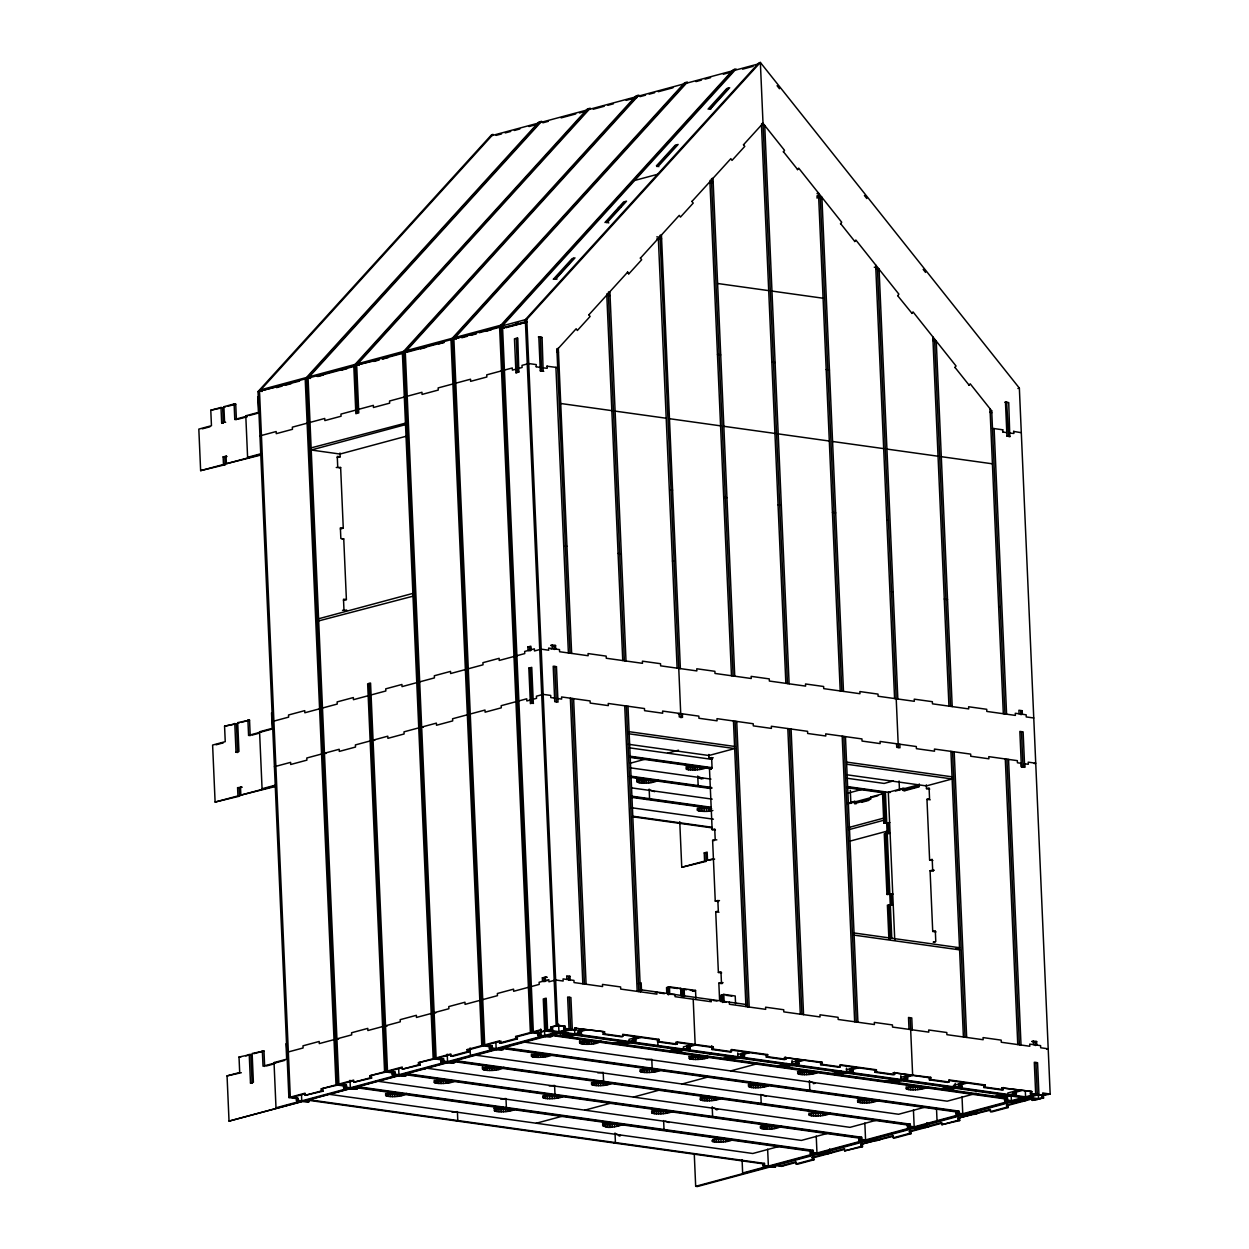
<?xml version="1.0" encoding="UTF-8"?>
<svg xmlns="http://www.w3.org/2000/svg" width="1249" height="1249" viewBox="0 0 1249 1249"><rect width="100%" height="100%" fill="white"/><g stroke="black" fill="none" stroke-linecap="round" stroke-linejoin="round"><path stroke-width="1.5" d="M406.69 1093.375C401.944 1098.933 370.844 1096.638 394.746 1092.219M503.878 1067.224C499.132 1072.782 468.032 1070.471 491.934 1066.068M658.317 779.86C653.57 785.418 622.455 783.107 646.357 778.705M601.081 1041.057C596.335 1046.615 565.219 1044.305 589.122 1039.902M623.189 1124.756C617.849 1125.817 603.392 1131.048 602.799 1122.976M769.946 1084.538C766.917 1089.456 735.567 1088.41 755.848 1083.679M781.484 1125.88C776.737 1131.438 745.637 1129.127 769.54 1124.725M878.687 1099.729C873.941 1105.271 842.825 1102.976 866.728 1098.574M783.264 151.847L784.528 150.348L763.014 123.308L760.36 62.45L758.908 62.84L525.329 319.666L556.164 1025.601L565.141 1026.272L565.235 1028.411L563.767 1028.801L563.674 1026.662M797.424 169.661L798.689 168.147L841.701 222.228L840.436 223.743M854.597 241.541L855.862 240.042L898.874 294.139L897.859 295.576M911.77 313.437L913.035 311.922L956.047 366.004L954.782 367.518M968.943 385.317L970.208 383.818L991.706 410.859L1004.945 713.96M296.403 1098.589L288.878 1097.543L258.028 391.608L491.591 134.783L493.058 134.392L259.495 391.218L290.314 1097.153L297.855 1098.199L297.949 1100.338L296.497 1100.744L296.403 1098.589L297.855 1098.199M343.537 1085.912L335.997 1084.866L305.193 378.915L538.756 122.09L541.644 121.309L308.081 378.135L338.901 1084.085L346.457 1085.116L346.551 1087.27L343.631 1088.051L343.537 1085.912L346.457 1085.116M540.208 121.699L306.63 378.525L337.48 1084.46L344.989 1085.522L345.083 1087.66L348.893 1088.191M353.795 365.832L587.358 109.006L590.246 108.226L356.683 365.051L358.775 412.904L355.856 413.684L353.795 365.832L355.419 366.066L317.027 376.402M357.308 413.294L355.231 365.457L588.81 108.616M637.412 95.549L403.817 352.374L434.668 1058.309L442.193 1059.355L442.287 1061.494L446.08 1062.025M443.645 1058.965L440.725 1059.745L440.819 1061.884L443.738 1061.104L443.645 1058.965L436.104 1057.919L405.285 351.984L638.848 95.158L635.944 95.939L402.381 352.764L433.184 1058.699L434.824 1058.933L418.446 1062.665L418.54 1064.819L402.334 1069.175L402.24 1067.036L369.845 1075.748L369.938 1077.887L353.748 1082.259L353.654 1080.104L321.258 1088.831L321.352 1090.97L305.146 1095.326L305.053 1093.187L288.878 1097.543M489.327 1046.662L481.786 1045.632L450.983 339.681L684.546 82.856L687.45 82.075L453.871 338.901L484.706 1044.835L492.247 1045.881L492.34 1048.02L489.421 1048.817L489.327 1046.662L492.247 1045.881M686.013 82.465L452.419 339.291L483.269 1045.226L490.779 1046.272L490.873 1048.411L494.682 1048.957M734.599 69.382L501.036 326.208L531.855 1032.142L539.381 1033.204L539.474 1035.343L543.284 1035.874M502.488 325.817L736.067 68.992L733.147 69.772L499.584 326.598L530.388 1032.548L537.929 1033.594L540.848 1032.798L533.323 1031.752L502.488 325.817L503.659 327.566L526.5 321.415L525.329 319.666M553.416 279.183L572.058 258.668L574.977 257.887L556.32 278.402L553.401 279.167M656.521 165.774L675.209 145.243L678.129 144.462L659.441 164.993L656.521 165.774L657.115 166.663M573.51 258.262L555.165 279.214M625.062 201.573L606.421 222.072L607.014 222.962M676.63 144.884L657.973 165.383L658.847 166.695M728.183 88.179L709.838 109.131M607.888 221.697L626.53 201.183L623.61 201.963L604.969 222.494L607.888 221.697L608.747 222.993M710.993 108.304L729.681 87.773L726.731 88.585L708.089 109.085L711.29 108.741M258.028 391.608L526.797 319.276L760.36 62.45L1019.356 388.111L1050.175 1094.046L1041.822 1095.623L1041.916 1097.762L1037.06 1099.073M556.773 350.079L576.179 328.752L577.335 330.501L590.106 316.45L588.701 314.779M588.95 314.717L627.732 272.063L628.887 273.812L641.658 259.761L640.253 258.075M640.503 258.043L679.284 215.359L680.455 217.107L693.226 203.072L691.821 201.386M692.055 201.323L730.852 158.67L732.008 160.418L744.779 146.367L743.374 144.697M743.623 144.619L763.014 123.308L761.562 123.698M706.731 767.261C702.937 771.32 672.789 770.774 692.82 765.918M455.104 1080.791C451.326 1084.835 421.163 1084.304 441.194 1079.448M552.308 1054.64C548.514 1058.684 518.366 1058.137 538.381 1053.282M515.244 1109.065C509.654 1113.718 479.928 1111.938 503.472 1107.426M563.845 1095.982C560.052 1100.041 529.904 1099.495 549.935 1094.639M661.033 1069.831C657.255 1073.875 627.092 1073.328 647.123 1068.488M602.892 1125.115L612.213 1122.617M672.571 1111.173C668.793 1115.232 638.645 1114.686 658.66 1109.83M829.914 1113.296C826.12 1117.34 795.972 1116.809 815.987 1111.953M927.101 1087.13C923.308 1091.189 893.16 1090.642 913.191 1085.787M611.651 1083.398C602.955 1088.082 577.288 1084.694 603.002 1081.072M697.863 1055.108C674.788 1059.527 702.828 1061.197 708.854 1057.232M720.392 1098.589C714.366 1102.539 686.326 1100.884 709.401 1096.45M817.58 1072.438C811.569 1076.388 783.513 1074.733 806.589 1070.299M731.93 1139.947C727.839 1143.319 699.05 1142.897 718.799 1138.104M491.981 135.563L537.679 123.276M540.583 122.496L586.281 110.193M589.185 109.412L634.882 97.11M637.771 96.329L683.484 84.026M686.372 83.246L732.07 70.959M734.912 70.256L757.737 64.105M496.072 135.392L501.552 133.924M505.205 132.94L510.7 131.457M514.354 130.474L519.834 128.99M528.983 126.539L534.463 125.056M542.847 122.808L548.327 121.325M561.113 117.89L575.742 113.956M579.395 112.972L584.891 111.489M593.259 109.241L604.235 106.274M607.888 105.291L613.368 103.823M626.171 100.373L637.131 97.422M640.034 96.641L645.514 95.174M649.168 94.19L654.663 92.707M658.317 91.723L672.946 87.789M695.943 81.607L701.423 80.123M705.076 79.14L710.572 77.657M723.358 74.222L730.681 72.255M742.593 69.179L753.131 66.338M634.679 180.449L657.52 174.314M618.427 207.677L621.331 206.881M709.807 183.025L713.179 182.135L709.916 181.698L731.477 675.756M817.018 193.423L818.485 193.033L840.218 690.947M656.896 238.809L661.611 238.824M816.846 196.749L820.359 195.812L817.096 195.359M816.908 198.029L820.281 197.092L841.842 691.165M820.452 197.732L821.904 197.342L843.481 691.4M627.482 272.126L628.653 273.874M306.473 377.51L260.76 389.813L261.931 391.562M355.059 364.427L309.362 376.73L310.533 378.478M403.661 351.359L357.963 363.662L359.119 365.395M452.263 338.276L406.565 350.579L407.72 352.312M500.865 325.193L455.151 337.495L456.322 339.244M299.51 381.117L259.495 391.218M378.416 359.868L356.683 365.051M382.085 358.885L402.194 353.483M408.735 351.718L443.473 342.367M475.619 333.717L453.871 338.901M479.273 332.734L499.381 327.316M276.56 387.627L282.04 386.144M285.693 385.16L291.173 383.693M317.839 376.511L323.319 375.028M341.602 370.11L347.081 368.642M373.748 361.461L379.228 359.993M382.881 359.009L388.377 357.526M420.523 348.877L426.003 347.394M438.789 343.959L444.285 342.476M461.802 337.761L467.282 336.293M470.935 335.31L476.431 333.826M485.564 331.375L491.044 329.892M515.431 323.944L518.351 323.163M505.97 327.706L527.062 322.039L502.582 327.956L504.221 328.19M226.959 456.509L224.773 457.103L225.101 464.722L200.636 470.639L198.825 429.11L211.456 425.706L210.784 410.234L220.979 407.486L222.619 407.72L223.29 423.177L221.666 422.958L220.979 407.486M221.666 422.958L224.57 422.178L223.899 406.706L234.109 403.958L235.733 404.176L236.404 419.648L234.781 419.43L234.109 403.958M222.619 407.72L210.784 410.234M228.083 406.237L235.733 404.176M517.367 338.026L514.463 338.838L515.946 372.764L518.85 371.983L517.789 338.104M249.222 457.556L247.599 457.321L245.788 415.792L258.418 412.389L257.747 396.917L259.37 397.151M538.335 337.011L542.082 337.386L543.159 371.25M234.781 419.43L247.411 416.026L245.788 415.792M249.3 415.511L258.684 412.997M202.322 428.829L209.926 426.783M237.997 419.227L247.38 416.698M541.598 337.464L540.458 337.152L541.566 371.172M259.964 435.885L276.17 431.529L276.263 433.668L292.453 429.313L292.36 427.158L324.756 418.446L324.849 420.585L341.055 416.229L340.961 414.09L373.357 405.363L373.451 407.502L389.657 403.146L389.563 401.007L421.959 392.28L422.053 394.434L438.243 390.063L438.149 387.924L470.545 379.212L470.639 381.351L486.845 376.995L486.751 374.841L512.293 367.971L512.371 370.11L515.79 369.204M877.625 269.643L879.077 269.253L897.844 699.003M518.694 368.408L522.098 367.503L522.004 365.364L528.733 363.553L536.243 364.599L536.102 366.8M515.946 372.748L518.85 371.968M539.662 367.409L536.336 366.738M546.875 366.191L557.538 367.581M542.925 367.862L547.218 368.268L547.124 366.113M200.636 470.639L223.477 464.487L223.134 456.869L226.459 456.15M247.599 457.321L261.65 453.543M226.053 456.088L226.381 463.707L261.525 454.246M262.274 454.714L226.381 463.707M311.126 447.876L407.033 422.74M405.503 424.644L311.22 450.015L340.04 454.043L406.596 436.135M897.609 295.623L912.02 313.39M337.246 457.571L340.165 456.791L339.993 452.997M336.262 467.485L340.634 467.501L343.272 528.186L340.368 528.967M339.166 467.891L340.634 467.501M934.798 341.508L936.25 341.118L952.206 706.591M342.288 539.287L343.74 538.897L346.395 599.582L343.475 600.379M1017.904 388.501L1019.356 388.111M1004.977 402.209L1008.739 402.584L1009.801 436.447M990.254 411.249L991.706 410.859M1002.65 429.875L1002.744 432.013M342.507 610.293L346.863 610.308L345.411 610.699M1006.304 432.607L1002.994 431.951M1013.532 431.389L1020.558 432.576M318.589 618.77L412.873 593.4M1009.567 433.075L1013.86 433.465L1013.766 431.327M318.682 620.909L414.59 595.773M1008.208 436.385L1010.222 436.51L1006.959 436.057L1005.461 402.084M215.109 802.061L237.95 795.91L237.591 787.697L242.134 787.151L239.215 787.932L239.574 796.144L215.109 802.061L212.611 745.06L225.242 741.656L224.57 726.184L236.404 723.671L237.669 752.476L236.03 752.241L234.781 723.436M236.03 752.241L238.949 751.461L237.7 722.656L249.535 720.142L250.206 735.614L248.582 735.38L247.895 719.908M236.404 723.671L224.57 726.184M241.026 722.422L249.535 720.142M527.905 646.951L529.545 647.185L529.701 650.76L528.062 650.526L527.905 646.951L530.825 646.17L530.981 649.745M555.54 645.483L550.825 645.421L555.54 645.483L555.696 649.058L554.244 649.449L554.088 645.874M272.438 721.5L288.628 717.129L288.535 714.99L304.74 710.634L304.834 712.773L337.23 704.061L337.136 701.907L353.342 697.551L353.436 699.69L385.832 690.978L385.738 688.839L401.928 684.468L402.022 686.622L434.418 677.895L434.324 675.756L450.53 671.4L450.624 673.539L483.02 664.811L482.926 662.673L499.132 658.317L499.225 660.456L524.752 653.586L524.658 651.447L534.385 648.824L534.478 650.963L541.207 649.152L548.717 650.214L548.623 648.075L559.505 649.589L559.599 651.728L588.138 655.725L588.045 653.57L606.171 656.115L606.265 658.254L642.501 663.313L642.408 661.174L660.534 663.703L660.627 665.842L696.864 670.916L696.77 668.777L714.896 671.306L714.99 673.445L751.242 678.504L751.149 676.365L769.259 678.894L769.353 681.048L805.605 686.107L805.511 683.968L823.637 686.497L823.731 688.636L859.968 693.71L859.874 691.556L878 694.101L878.094 696.239L914.33 701.298L914.237 699.159L932.363 701.688L932.457 703.827L968.709 708.901L968.615 706.762L986.726 709.291L986.819 711.43L1015.375 715.412L1015.281 713.273L1026.147 714.787L1026.241 716.942L1033.766 717.988M319.572 708.808L321.024 708.417M368.174 695.724L369.626 695.334L369.111 683.437M550.981 648.996L552.433 648.606L552.277 645.03M263.695 788.978L262.071 788.759L259.573 731.758L272.22 728.354L271.533 712.882L273.172 713.117M248.582 735.38L272.048 729.073M216.046 744.81L223.274 742.858M252.017 735.13L259.23 733.179M528.842 668.137L531.746 667.356L533.307 702.812L530.388 703.609L528.842 668.137L530.294 667.747L531.84 703.218L533.479 703.437M274.405 766.714L290.611 762.358L290.705 764.497L306.895 760.141L306.801 758.002L339.197 749.275L339.291 751.414L355.497 747.058L355.403 744.919L387.799 736.192L387.893 738.346L404.098 733.975L404.005 731.836L436.401 723.124L436.494 725.263L452.684 720.907L452.591 718.753L485.002 710.041L485.096 712.18L501.286 707.824L501.192 705.685L526.735 698.8L526.828 700.954L530.232 700.033M533.151 699.253L536.539 698.332L536.446 696.193L543.174 694.382L550.7 695.428L550.793 697.567L554.587 698.113M262.071 788.759L276.123 784.965M240.495 786.917L240.854 795.129L275.998 785.668M275.373 786.511L240.854 795.129M679.269 713.991L680.721 713.601L659.987 235.374L661.439 234.984L680.377 668.605M629.949 763.295L646.389 758.877M667.575 753.163L678.535 750.212M708.854 754.458L709.026 758.252L713.241 757.784M715.412 830.101L712.149 829.648L709.494 768.962L712.086 768.26L711.618 757.55M646.654 799.454L649.574 798.673L649.152 789.087M695.256 786.386L698.175 785.59L697.754 776.004M1022.182 710.697L1020.73 711.087L1020.886 714.662L1022.338 714.256L1022.182 710.697L1018.919 710.244L1019.075 713.803M712.149 829.648L714.74 828.961L715.209 839.671L712.617 840.358L715.255 901.06L718.518 901.513M848.336 793.068L862.95 789.134M893.269 780.968L884.136 783.435L845.807 778.08M847.087 803.388L854.457 801.405L856.08 801.639L856.174 803.778L854.55 803.544L854.457 801.405M854.55 803.544L870.74 799.188L870.647 797.049L883.543 793.568M903.043 788.322L903.136 790.461L904.776 790.695L904.682 788.556L903.043 788.322L888.304 792.288L894.752 939.951M848.196 803.747L877.813 795.785M895.424 791.039L919.17 784.653M903.136 790.461L919.342 786.105L919.248 783.966M861.576 802.326L868.773 800.39M904.776 790.695L919.17 786.823M926.321 784.84L926.493 788.634L929.084 787.932L929.553 798.642L926.961 799.344L929.615 860.046L932.878 860.499M1034.281 763.607L1035.733 763.217L1028.224 762.155L1028.317 764.294L1024.508 763.764L1024.664 767.339L1021.401 766.886L1019.855 731.414L1023.118 731.883L1024.664 767.339M679.753 821.67L681.751 867.274L704.592 861.123L704.233 852.911L707.153 852.13L707.512 860.342L714.615 859.093M707.512 860.342L712.992 858.859M704.233 852.911L705.857 853.145L706.216 861.357L681.751 867.274M848.477 827.587L883.605 818.142M848.571 829.742L883.699 820.281M883.808 823.013L889.631 822.638L883.808 823.013L882.497 792.678L885.4 791.882L886.728 822.232M849.663 841.217L886.634 831.272M888.898 939.279L887.399 905.135L893.222 904.76L891.755 905.15L891.286 894.44L888.398 894.034L885.744 833.333L890.1 833.348L887.196 832.942L884.276 833.723L886.931 894.425L892.754 894.05L886.931 894.425M715.255 901.06L719.486 900.591M721.641 972.909L718.378 972.456L715.724 911.77L718.316 911.067L717.847 900.357M929.615 860.046L932.207 859.343L932.675 870.053L930.083 870.756L932.722 931.442L935.985 931.895M285.99 1043.711L286.661 1059.183L274.031 1062.587L275.998 1107.801L569.044 1028.942L567.639 997.045L570.902 997.498L572.307 1029.395L229.035 1121.118L227.053 1075.889L239.699 1072.485L239.012 1057.029L250.862 1054.499L252.111 1083.305L250.487 1083.07L249.222 1054.281M264.647 1066.443L263.976 1050.971L252.142 1053.485L253.391 1082.29L250.487 1083.07M245.756 1055.873L250.862 1054.499M253.766 1053.719L263.976 1050.971M542.363 977.795L546.906 977.233L542.363 977.795L542.519 981.355L544.142 981.589L543.986 978.014M286.88 1052.329L303.085 1047.973L302.992 1045.819L319.182 1041.463L319.276 1043.602L351.672 1034.89L351.578 1032.751L367.784 1028.38L367.877 1030.534L400.273 1021.807L400.18 1019.668L416.37 1015.312L416.463 1017.451L448.875 1008.724L448.781 1006.585L464.971 1002.229L465.065 1004.368L497.461 995.656L497.367 993.501L513.573 989.146L513.667 991.284L539.209 984.415L539.115 982.276L548.826 979.653L548.92 981.808L555.649 979.997L563.158 981.043L563.065 978.904L573.947 980.418L574.04 982.557L602.58 986.554L602.486 984.415L620.612 986.944L620.706 989.083L656.943 994.142L656.849 992.003L655.397 992.393M570.137 979.887L569.981 976.312L568.529 976.718L568.685 980.278M284.678 1060.385L263.024 1066.209L262.337 1050.737M241.322 1072.719L227.053 1075.889M266.459 1065.959L273.672 1064.007M638.255 983.619L641.174 982.838L641.502 990.566M718.378 972.456L720.97 971.753L721.438 982.463L718.846 983.166L719.596 1000.23M681.189 996.062L680.861 988.381L669.433 986.788L666.529 987.569L666.779 993.377M679.394 988.771L680.861 988.381M695.865 998.17L695.537 990.426L684.124 988.833L681.205 989.614L681.454 995.375M418.446 1062.665L450.842 1053.953L450.936 1056.092L452.575 1056.326L468.765 1051.955L468.672 1049.816L483.41 1045.85M450.936 1056.092L467.142 1051.736L467.048 1049.597L499.444 1040.87L499.538 1043.009L501.161 1043.243L517.367 1038.887L517.273 1036.732L532.012 1032.767M499.538 1043.009L515.728 1038.653L515.634 1036.514L541.176 1029.644L541.27 1031.783L547.765 1030.706M541.27 1031.783L550.996 1029.16L550.903 1027.021L557.616 1025.21L565.141 1026.272M291.938 1097.387L304.834 1093.921M321.258 1088.831L337.62 1085.084M340.54 1084.304L353.436 1080.838M369.845 1075.748L386.222 1072.017M389.142 1071.22L402.037 1067.754M437.728 1058.153L450.639 1054.671M486.329 1045.07L501.068 1041.104M534.947 1031.986L541.239 1030.284M550.903 1027.021L557.788 1025.835M720.47 983.4L723.062 982.698L721.438 982.463M692.617 991.222L695.537 990.426M322.882 1089.05L322.976 1091.204L305.146 1095.326M371.484 1075.982L371.577 1078.121L353.748 1082.259M420.07 1062.899L420.164 1065.038L402.334 1069.175M549.217 1030.316L552.62 1029.395L552.526 1027.256M392.139 1072.829L395.043 1072.048L395.137 1074.187L392.233 1074.967L392.139 1072.829L384.583 1071.783L367.659 683.827L370.563 683.047L387.502 1071.002L395.043 1072.048M537.929 1033.594L538.022 1035.733L544.736 1035.483L544.58 1031.721M932.722 931.442L935.314 930.739L935.782 941.449L933.19 942.152L934.83 942.386M229.035 1121.118L570.668 1029.16L569.279 997.28M604.547 1031.768L574.556 1028.177L604.547 1031.768L604.641 1033.922L603.189 1034.313L603.095 1032.158M764.482 1163.412L763.014 1163.803L763.108 1165.957L764.575 1165.551L764.482 1163.412L308.722 1099.713L308.815 1101.868L303.554 1101.727M813.083 1150.329L810.164 1151.125L810.258 1153.264L813.177 1152.484L813.083 1150.329L357.323 1086.646L357.417 1088.785L350.704 1089.034M861.669 1137.261L858.766 1138.042L858.859 1140.181L861.763 1139.4L861.669 1137.261L405.925 1073.562L406.019 1075.701L399.29 1075.951M910.271 1124.178L907.352 1124.959L907.445 1127.098L910.365 1126.317L910.271 1124.178L454.527 1060.479L454.62 1062.618L447.891 1062.883M958.873 1111.095L955.953 1111.875L956.047 1114.03L958.967 1113.234L958.873 1111.095L503.113 1047.396L503.206 1049.55L496.493 1049.8M1007.49 1098.012L1004.555 1098.808L1004.649 1100.947L1007.584 1100.15L1007.49 1098.012L551.715 1034.328L551.808 1036.467L545.079 1036.717M576.008 1027.786L576.101 1029.925L570.84 1029.785M560.333 1031.799L560.504 1035.546L568.357 1033.438L568.451 1035.577L578.178 1032.97L578.084 1030.815L583.345 1029.41M562.128 1035.78L568.42 1034.094M584.969 1029.629L579.708 1031.05L579.801 1033.188L576.398 1034.11M563.767 1036.014L568.482 1034.734M578.084 1030.815L581.347 1031.284L586.608 1029.863M570.09 1035.811L573.494 1034.89M735.552 1003.665L735.224 995.984L723.811 994.376L720.892 995.172L721.141 1000.964M581.347 1031.284L581.441 1033.423L571.714 1036.03L568.451 1035.577M709.76 999.996L711.227 999.606L711.321 1001.745L675.069 996.686L674.975 994.532L668.074 994.173M658.926 1039.371L657.458 1039.761L657.552 1041.9L659.019 1041.51L658.926 1039.371L622.673 1034.313L622.767 1036.451L621.315 1036.842L603.189 1034.313M955.813 948.709L959.497 947.71L854.019 932.972M614.867 1043.149L624.359 1041.26L616.506 1043.383M637.708 1036.998L629.043 1039.34L629.137 1041.479M639.347 1037.232L634.07 1038.653L634.164 1040.792L630.776 1041.697M618.13 1043.602L624.422 1041.916M622.72 1041.042L622.814 1043.18L632.54 1040.558L632.447 1038.419L635.71 1038.871L640.971 1037.451M624.453 1043.399L627.857 1042.493M635.71 1038.871L635.803 1041.01L626.077 1043.633L622.814 1043.18M656.49 1045.897L657.958 1045.507L657.786 1041.728M711.758 1045.694L711.93 1049.503L713.382 1049.113L713.288 1046.959L677.052 1041.9L677.145 1044.039L675.678 1044.429L657.552 1041.9M669.23 1050.752L677.099 1048.629L677.192 1050.768L680.455 1051.236L685.311 1049.925M692.071 1044.601L683.406 1046.927L683.5 1049.066L690.166 1048.614L690.072 1046.475L686.809 1046.022L686.903 1048.161M669.417 1051.361L677.161 1049.285M672.493 1051.205L677.77 1049.784M686.56 1047.411L695.334 1045.054M677.192 1050.768L682.048 1049.472M678.816 1051.002L682.219 1050.081M685.139 1049.301L688.542 1048.379L688.449 1046.24L695.162 1044.429L693.195 999.216M686.763 1049.535L690.166 1048.614M711.836 1047.365L713.288 1046.959M456.307 1120.946L457.79 1120.556L457.399 1111.626L451.982 1112.063M503.441 1108.253L506.376 1107.473L505.986 1098.542L500.584 1098.979M552.042 1095.186L554.978 1094.389L554.587 1085.459L549.185 1085.896M453.512 1061.541L600.66 1082.102L603.579 1081.306L603.189 1072.391L597.771 1072.829M649.23 1069.019L652.165 1068.238L651.791 1059.308L646.373 1059.745M697.832 1055.936L699.315 1055.546M709.401 1053.891L710.868 1053.485M732.492 1049.644L731.04 1050.05L766.745 1055.03M767.651 1054.562L766.199 1054.952L766.293 1057.091L767.745 1056.701L767.651 1054.562L731.414 1049.503L731.508 1051.642L730.041 1052.033L711.93 1049.503M723.608 1058.34L732.398 1055.983M737.659 1054.562L746.449 1052.189M725.232 1058.574L733.085 1056.451L731.461 1056.232L731.555 1058.371L738.221 1057.903M748.073 1052.423L742.812 1053.844L742.905 1055.983L739.502 1056.904M726.871 1058.793L733.147 1057.107M740.922 1055.015L749.712 1052.657M731.555 1058.371L734.958 1057.45M741.266 1055.748L741.172 1053.61L744.435 1054.062L744.529 1056.217L737.878 1056.67L737.706 1052.923M733.179 1058.606L736.582 1057.684M741.141 1057.122L744.529 1056.217M536.227 1123.241L563.642 1115.857M584.829 1110.158L612.229 1102.789M633.43 1097.075L660.83 1089.706M682.016 1084.007L709.432 1076.622M730.618 1070.924L758.018 1063.539M822.029 1062.165L820.562 1062.556L820.655 1064.694L822.123 1064.304L822.029 1062.165L784.325 1057.481L821.108 1062.634M785.777 1057.091L785.871 1059.23L784.419 1059.636L766.293 1057.091M777.971 1065.943L786.761 1063.57M792.022 1062.15L800.812 1059.792M779.595 1066.162L785.886 1064.476M802.436 1060.026L797.174 1061.431L797.268 1063.586L793.864 1064.491M781.234 1066.396L787.51 1064.71M797.049 1062.134L804.075 1060.245M785.824 1063.82L785.918 1065.975L789.321 1065.054M795.644 1063.352L795.551 1061.213L798.814 1061.666L798.907 1063.805L792.241 1064.273L792.069 1060.51M787.557 1066.193L790.96 1065.272M792.584 1065.506L785.918 1065.975M795.504 1064.726L798.907 1063.805M876.392 1069.753L874.924 1070.143L875.018 1072.298L876.486 1071.892L876.392 1069.753L840.14 1064.694L840.234 1066.833L838.782 1067.224L820.655 1064.694M832.334 1073.531L841.123 1071.174M846.4 1069.753L855.175 1067.395M833.973 1073.765L841.826 1071.658L840.187 1071.423L840.28 1073.562L846.947 1073.11M856.814 1067.614L851.537 1069.035L851.631 1071.174L848.243 1072.095M835.597 1073.999L841.888 1072.298M846.447 1068.114L846.603 1071.861L850.007 1070.955L849.913 1068.801L853.176 1069.269L858.438 1067.848M840.28 1073.562L843.684 1072.641M841.92 1073.797L845.323 1072.875M849.866 1072.313L853.27 1071.408L853.176 1069.269M619.067 1135.997L620.519 1135.606L615.039 1133.655M716.255 1109.846L717.722 1109.455L712.227 1107.504M813.458 1083.679L814.91 1083.289L809.43 1081.337M613.962 1142.976L615.429 1142.585L615.008 1132.999M661.111 1130.298L664.015 1129.502L663.625 1120.587M709.697 1117.215L712.617 1116.434L712.195 1106.848M758.299 1104.132L761.219 1103.351L760.828 1094.421M806.901 1091.048L809.82 1090.268L809.399 1080.682M855.487 1077.981L856.955 1077.575M873.957 1076.279L875.424 1075.889M930.755 1077.356L929.303 1077.746L929.397 1079.885L930.848 1079.495L930.755 1077.356L893.051 1072.688L929.834 1077.825M894.518 1072.282L894.612 1074.437L893.144 1074.827L875.018 1072.298M1036.639 1041.525L1031.908 1041.463L1036.639 1041.525L1036.795 1045.101L1035.327 1045.491L1035.171 1041.916M886.696 1081.134L895.486 1078.777M900.763 1077.356L909.537 1074.983M886.884 1081.759L894.627 1079.667M889.959 1081.587L895.236 1080.166M899.514 1079.854L904.37 1078.543L904.276 1076.404L907.539 1076.857L912.8 1075.436M894.565 1079.027L894.659 1081.166L898.062 1080.244M896.282 1081.384L899.686 1080.479M902.605 1079.682L906.009 1078.777L905.915 1076.638L912.629 1074.827L910.146 1017.701M901.325 1080.697L894.659 1081.166M902.777 1080.307L907.633 1078.995L907.539 1076.857M1046.756 1049.207L1048.208 1048.817L1040.682 1047.77L1040.589 1045.632L1029.722 1044.102L1029.816 1046.256L1001.276 1042.259L1001.183 1040.12L983.057 1037.591L983.15 1039.73L946.898 1034.672L946.804 1032.517L928.694 1029.988L928.788 1032.127L892.535 1027.068L892.442 1024.929L874.316 1022.4L874.409 1024.539L838.173 1019.465L838.079 1017.326L819.953 1014.797L820.047 1016.936L783.81 1011.877L783.716 1009.738L765.59 1007.194L765.684 1009.348L729.432 1004.274L729.338 1002.135M926.867 1084.273L928.335 1083.882M985.118 1084.944L983.666 1085.35L983.759 1087.489L985.211 1087.098L985.118 1084.944L948.881 1079.885L948.975 1082.024L947.507 1082.415L929.397 1079.885M941.075 1088.738L948.928 1086.614M953.362 1085.428L963.916 1082.586M942.698 1088.956L948.99 1087.27M965.539 1082.805L960.278 1084.226L960.372 1086.365L956.968 1087.286M944.322 1089.19L950.614 1087.489M960.138 1084.928L967.179 1083.039M955.344 1087.052L949.021 1088.753L952.284 1089.222L961.995 1086.599L961.902 1084.46L958.654 1084.007L958.732 1086.146L955.344 1087.052L955.173 1083.305M950.645 1088.987L954.049 1088.066M780.203 1146.129L752.788 1153.498L329.252 1094.311M826.963 1133.53L801.39 1140.415L375.933 1080.978M877.391 1119.963L849.991 1127.347L426.44 1068.16M924.166 1107.379L898.577 1114.264L473.121 1054.812M976.421 1093.312L947.179 1101.181L523.643 1041.994M1031.783 1091.47L1001.792 1087.879L1031.783 1091.47L1031.877 1093.609L1030.425 1093.999L1030.331 1091.86M1003.244 1087.489L1003.337 1089.628L1001.885 1090.018L983.759 1087.489M995.437 1096.325L1002.463 1094.436M1007.74 1093.016L1018.278 1090.174M997.061 1096.56L1003.353 1094.858M1019.902 1090.408L1014.641 1091.829L1014.734 1093.968L1011.331 1094.889M998.7 1096.778L1003.415 1095.514M1003.29 1094.218L1003.384 1096.357L1013.111 1093.734L1013.017 1091.595L1016.28 1092.048L1021.541 1090.642M1005.023 1096.591L1008.427 1095.67M1016.28 1092.048L1016.374 1094.202L1006.647 1096.809L1003.384 1096.357M742.078 1159.821L742.64 1173.014L1035.686 1094.14L1034.297 1062.259L1037.56 1062.712L1038.949 1094.608L697.317 1186.55L695.677 1186.316L694.288 1154.295M695.677 1186.316L1037.31 1094.374L1035.921 1062.477M782.873 1165.988L775.348 1164.942L775.442 1167.081L770.18 1166.941M831.475 1152.905L823.95 1151.859L824.043 1153.998L817.33 1154.248M880.061 1139.822L872.551 1138.776L872.645 1140.915L865.916 1141.164M928.663 1126.754L921.138 1125.692L921.231 1127.831L914.518 1128.097M977.264 1113.671L969.739 1112.609L969.833 1114.764L963.12 1115.014M1018.357 1099.526L1018.45 1101.68L1011.706 1101.93M1050.175 1094.046L1042.665 1092.984L1042.759 1095.139L1037.497 1094.998M781.25 1165.754L795.988 1161.789L796.081 1163.927L797.705 1164.162L813.911 1159.806L813.817 1157.651L844.371 1149.439M796.081 1163.927L812.272 1159.572L812.178 1157.433L826.932 1153.467M829.679 1148.908L829.836 1152.671L844.574 1148.705L844.667 1150.86L860.873 1146.488L860.78 1144.349L875.518 1140.384M878.437 1139.603L893.176 1135.638L893.269 1137.777L894.909 1137.995L911.099 1133.639L911.005 1131.5L941.559 1123.273M893.269 1137.777L909.475 1133.421L909.381 1131.266L924.119 1127.301M926.867 1122.757L927.039 1126.52L941.777 1122.554L941.871 1124.693L958.061 1120.337L957.967 1118.198L972.721 1114.217M975.625 1113.437L990.379 1109.471L990.473 1111.61L992.096 1111.844L1008.302 1107.488L1008.208 1105.334L1032.174 1098.886M990.473 1111.61L1006.663 1107.254L1006.569 1105.115L1021.307 1101.15M1030.534 1098.667L1024.258 1100.353L1024.086 1096.591M1041.822 1095.623L1047.099 1094.202M795.769 1162.507L781.421 1166.379L775.77 1165.582M860.78 1144.349L892.973 1136.356M957.967 1118.198L990.16 1110.189M1032.111 1098.246L1032.205 1100.385L1035.608 1099.463M862.419 1144.584L862.497 1146.723L844.667 1150.86M959.607 1118.417L959.7 1120.556L941.871 1124.693M1043.461 1095.857L1043.555 1097.996L1032.205 1100.385M685.81 766.933L692.602 767.885L701.267 766.948L701.36 769.087M637.318 782.155L637.224 780.016L644.016 780.968L652.665 780.016L652.759 782.171M704.358 807.276C686.622 811.054 707.793 812.553 712.898 810.445M580.082 1043.368L579.989 1041.213L586.78 1042.166L595.445 1041.229L595.539 1043.368M531.481 1056.435L531.387 1054.297L538.178 1055.249L546.843 1054.312L546.937 1056.451M482.879 1069.519L482.785 1067.38L489.592 1068.332L498.242 1067.38L498.335 1069.534M434.293 1082.602L434.199 1080.463L440.991 1081.415L449.656 1080.463L449.749 1082.602M385.691 1095.685L385.598 1093.531L392.389 1094.483L401.054 1093.546L401.148 1095.685M688.714 1056.42L695.521 1057.357L704.171 1056.42L704.264 1058.559M641.252 1072.032L641.159 1069.893L655.569 1069.503L655.663 1071.642M591.62 1084.71L591.526 1082.571L598.318 1083.523L606.983 1082.586L607.076 1084.725M544.049 1098.183L543.955 1096.044L558.381 1095.654L558.475 1097.809M493.886 1108.269L501.13 1109.674L509.779 1108.737L509.873 1110.876M797.455 1071.611L804.247 1072.563L812.912 1071.611L813.005 1073.765M748.947 1086.833L748.854 1084.694L755.645 1085.631L764.31 1084.694L764.404 1086.833M700.346 1099.916L700.252 1097.762L707.059 1098.714L715.708 1097.777L715.802 1099.916M651.759 1112.984L651.666 1110.845L658.457 1111.797L667.122 1110.861L667.216 1113M602.721 1125.614L602.627 1123.476L607.607 1124.803L618.52 1123.928L618.614 1126.083M907.305 1089.331L907.211 1087.192L921.637 1086.817L921.731 1088.956M857.688 1102.024L857.595 1099.885L864.386 1100.837L873.051 1099.885L873.129 1102.04M810.117 1115.498L810.023 1113.359L824.449 1112.968L824.543 1115.107M760.485 1128.175L760.391 1126.036L767.183 1126.988L775.848 1126.052L775.941 1128.19M712.929 1141.648L712.836 1139.51L727.246 1139.135L727.34 1141.274M697.442 810.429L697.348 808.29L711.009 808.681L711.103 810.835M709.994 180.387L711.633 180.621M818.641 196.874L821.904 197.342M656.802 236.857L660.065 237.31M874.269 267.239L877.532 267.692M875.814 268.754L877.454 268.988L898.343 747.558M877.454 269.035L879.077 269.253M717.597 283.492L768.697 290.627M771.96 291.079L823.075 298.23M606.873 293.78L608.513 293.999M933.081 339.353L934.705 339.587M610.058 295.545L606.795 295.092L622.751 660.549M932.987 340.665L936.25 341.118M717.457 354.435L720.72 354.888M771.82 362.038L775.083 362.491M826.182 369.626L829.445 370.079M556.867 351.984L558.49 352.218M990.16 412.529L991.8 412.763M450.983 339.681L452.606 339.9M992.471 428.345L1002.9 429.812M405.285 351.984L406.909 352.202M540.302 370.844L543.565 371.296L540.302 370.844L538.819 336.871M560.739 403.505L611.838 410.64M615.101 411.108L666.201 418.243M669.464 418.696L720.564 425.847M723.827 426.299L774.942 433.434M778.205 433.887L829.305 441.038M832.568 441.49L883.668 448.625M886.931 449.078L938.046 456.228M941.309 456.681L992.409 463.816M308.081 378.135L309.721 378.369M305.193 378.915L306.817 379.15M223.899 406.706L225.538 406.924M224.57 422.178L225.663 422.318M670.947 489.873L672.587 490.108M723.686 497.243L726.949 497.695M778.049 504.846L781.312 505.299M832.427 512.433L835.69 512.886M886.79 520.037L888.414 520.255M340.165 456.791L337.261 456.385L337.73 467.095M223.134 456.869L224.773 457.103M223.477 464.487L225.101 464.722M565.344 546.078L566.968 546.313M618.068 553.448L621.331 553.9M672.446 561.051L674.07 561.269M891.536 591.667L893.176 591.885M944.275 599.036L947.538 599.489M998.638 606.624L1000.277 606.858M343.272 528.186L340.384 527.781L340.852 538.491L343.74 538.897M346.395 599.582L343.491 599.192L343.959 609.902M465.362 669.573L467.001 669.792M541.723 694.772L543.346 695.006M678.301 713.866L682.141 714.397M557.85 698.566L561.66 699.097L561.566 696.958L590.106 700.939L590.199 703.078L608.325 705.607L608.232 703.468L644.484 708.542L644.578 710.681L662.688 713.21L662.594 711.071L698.847 716.13L698.94 718.269L717.067 720.814L716.973 718.659L753.209 723.733L753.303 725.872L771.429 728.401L771.336 726.262L807.572 731.321L807.666 733.475L825.792 736.004L825.698 733.866L861.951 738.924L862.044 741.063L880.155 743.592L880.061 741.453L916.313 746.527L916.407 748.666L934.533 751.195L934.439 749.057L970.676 754.115L970.77 756.254L988.896 758.799L988.802 756.644L1017.342 760.641L1017.435 762.78L1021.245 763.311L1021.401 766.886M416.76 682.657L418.399 682.875M629.106 731.695L734.568 746.434M846.572 762.093L952.035 776.831M629.184 733.834L734.662 748.573L708.901 755.504L628.372 744.263M846.666 764.232L952.128 778.97L926.368 785.902L845.838 774.645M709.026 758.252L712.289 758.705M926.493 788.634L929.756 789.087M629.246 747.808L711.649 759.33M421.662 727.09L423.286 727.308M629.48 756.129L712.164 767.682M848.055 786.667L890.1 792.537M629.949 756.785L710.697 768.073M846.588 787.057L884.807 792.397M630.417 757.456L711.165 768.728M847.041 787.713L883.355 792.787M709.494 768.962L711.118 769.181M926.961 799.344L930.224 799.797M870.647 797.049L872.286 797.268M630.48 767.854L710.962 779.111M373.061 740.173L374.684 740.392M630.886 776.191L711.555 787.463M629.418 776.581L712.008 788.119M237.7 722.656L239.324 722.89M629.886 777.253L710.54 788.509M259.573 731.758L261.213 731.976M631.713 787.9L712.195 799.141M324.459 753.241L326.098 753.475M632.275 796.253L710.728 807.213M630.807 796.643L711.181 807.884M631.276 797.315L711.633 808.54M631.026 807.666L713.429 819.188M633.462 816.3L711.821 827.244M632.01 816.69L712.273 827.9M715.209 839.671L716.832 839.89M932.675 870.053L934.299 870.288M712.617 840.358L714.241 840.593M930.083 870.756L933.346 871.209M237.591 787.697L239.215 787.932M237.95 795.91L239.574 796.144M704.592 861.123L706.216 861.357M715.724 911.77L718.987 912.223M854.113 935.126L959.591 949.865M718.846 983.166L722.109 983.619M677.489 988.505L667.981 987.178L668.324 994.907M686.466 989.754L682.657 989.224L683 996.905M690.275 990.285L694.069 990.832M726.153 995.312L731.867 996.109M569.981 976.312L566.718 975.859L566.874 979.435M640.362 989.708L745.84 1004.446M659.019 992.908L664.452 993.658M713.382 1000.496L717.004 1001.011M720.642 1001.511L726.075 1002.276M554.181 980.387L555.821 980.606M547.062 980.808L545.423 980.574L545.267 976.999M623.048 1034.953L657.458 1039.761M675.584 1042.291L712.383 1047.427M840.031 1065.272L875.471 1070.221M948.772 1080.463L984.212 1085.412M1043.087 1093.64L1048.723 1094.436M565.235 1028.411L576.101 1029.925M604.641 1033.922L622.767 1036.451M659.019 1041.51L677.145 1044.039M713.382 1049.113L731.508 1051.642M767.745 1056.701L785.871 1059.23M822.123 1064.304L840.234 1066.833M876.486 1071.892L894.612 1074.437M930.848 1079.495L948.975 1082.024M985.211 1087.098L1003.337 1089.628M1031.877 1093.609L1042.759 1095.139M563.767 1028.801L567.577 1029.332M1030.425 1093.999L1034.234 1094.546M434.121 1012.689L435.76 1012.923M550.996 1029.16L552.62 1029.395M578.178 1032.97L581.441 1033.423M632.54 1040.558L635.803 1041.01M850.007 1070.955L853.27 1071.408M904.37 1078.543L907.633 1078.995M958.732 1086.146L961.995 1086.599M1013.111 1093.734L1016.374 1094.202M1041.916 1097.762L1043.555 1097.996M562.175 1032.127L1025.57 1096.872L1025.32 1091.236M1028.817 1097.325L1040.152 1098.901M557.46 1032.049L546.125 1030.472L544.736 998.576M560.723 1032.517L1024.102 1097.262M1027.365 1097.715L1038.7 1099.307M555.992 1032.455L544.673 1030.862L543.284 998.966L546.203 998.185L547.593 1030.082L558.912 1031.658L558.584 1024.149M559.255 1032.907L1022.65 1097.652M1025.913 1098.105L1037.232 1099.698M1020.246 1099.791L1025.882 1100.588M552.167 1034.984L1006.038 1098.402L1006.101 1100.556L1009.926 1101.072M1016.873 1099.932L1024.43 1100.978M550.715 1035.374L1004.555 1098.808M1017.311 1100.588L1022.947 1101.368M547.999 1035.936L551.808 1036.467M1007.584 1100.15L1011.393 1100.681L1011.222 1096.934M1014.656 1101.134L1018.45 1101.68M546.547 1036.327L550.356 1036.857M1013.173 1101.54L1016.998 1102.071M538.022 1035.733L541.832 1036.264M1004.649 1100.947L1008.443 1101.477M515.634 1036.514L517.273 1036.732M1006.569 1105.115L1008.208 1105.334M515.728 1038.653L517.367 1038.887M1006.663 1107.254L1008.302 1107.488M385.535 1025.772L387.159 1026.007M503.566 1048.067L957.405 1111.485L957.499 1113.64L961.308 1114.17M968.287 1113.015L975.797 1114.061M502.114 1048.457L955.953 1111.875M968.709 1113.671L974.345 1114.451M492.34 1048.02L496.15 1048.551L495.9 1042.931M499.413 1049.019L503.206 1049.55M958.967 1113.234L962.76 1113.765L962.027 1096.887M966.023 1114.233L969.833 1114.764M497.945 1049.41L501.755 1049.941M964.571 1114.623L968.381 1115.154M489.421 1048.817L493.23 1049.347M956.047 1114.03L959.856 1114.561M467.048 1049.597L468.672 1049.816M467.142 1051.736L468.765 1051.955M958.061 1120.337L959.7 1120.556M472.013 1055.717L470.389 1055.483L470.061 1047.958M938.67 1120.931L937.031 1120.696L936.547 1109.393M336.933 1038.856L338.557 1039.09M453.059 1060.869L908.819 1124.568L908.913 1126.707L912.707 1127.238M921.559 1126.348L927.211 1127.144M433.216 1058.699L440.725 1059.745M600.628 1082.102L907.352 1124.959M921.996 1127.004L925.743 1127.535M443.738 1061.104L447.548 1061.634L447.22 1054.14M450.811 1062.087L454.62 1062.618M910.365 1126.317L914.174 1126.848L913.441 1109.971M917.437 1127.301L921.231 1127.831M449.343 1062.493L453.153 1063.024M915.97 1127.706L919.779 1128.237M440.819 1061.884L444.628 1062.415M907.445 1127.098L911.255 1127.628M909.381 1131.266L911.005 1131.5M418.54 1064.819L420.164 1065.038M909.475 1133.421L911.099 1133.639M423.427 1068.801L425.05 1069.019M890.069 1133.998L891.692 1134.233M404.457 1073.953L860.218 1137.652L860.311 1139.791L864.121 1140.321M872.973 1139.431L878.609 1140.212M404.926 1074.608L858.766 1138.042M871.505 1139.822L877.157 1140.618M395.137 1074.187L398.946 1074.718L398.696 1069.082M402.209 1075.17L406.019 1075.701M861.763 1139.4L865.573 1139.931L864.839 1123.038M868.836 1140.384L872.645 1140.915M397.494 1075.108L393.685 1074.577L393.591 1072.438L386.066 1071.377L369.657 695.334M400.757 1075.561L404.551 1076.092M867.384 1140.774L871.178 1141.305M392.233 1074.967L396.027 1075.498M858.859 1140.181L862.653 1140.712M239.012 1057.029L240.651 1057.247M274.031 1062.587L275.654 1062.821M369.938 1077.887L371.577 1078.121M860.873 1146.488L862.497 1146.723M355.871 1087.036L811.616 1150.735L811.709 1152.874L815.519 1153.405M824.371 1152.515L830.007 1153.295M356.324 1087.692L810.164 1151.125M822.919 1152.905L828.555 1153.686M346.551 1087.27L350.345 1087.801L350.017 1080.291M353.608 1088.254L357.417 1088.785M813.177 1152.484L816.971 1153.014L816.237 1136.122M820.234 1153.467L824.043 1153.998M352.156 1088.644L355.965 1089.175M818.782 1153.857L822.591 1154.388M343.631 1088.051L347.441 1088.582M810.258 1153.264L814.067 1153.795M812.178 1157.433L813.817 1157.651M321.352 1090.97L322.976 1091.204M812.272 1159.572L813.911 1159.806M307.27 1100.119L763.014 1163.803M297.949 1100.338L301.758 1100.869L301.509 1095.248M305.021 1101.337L308.815 1101.868M764.575 1165.551L768.385 1166.082L767.635 1149.205M771.648 1166.55L775.442 1167.081M296.497 1100.744L300.291 1101.275M763.108 1165.957L766.917 1166.488M275.998 1107.801L277.637 1108.035M742.64 1173.014L744.279 1173.248M1006.694 402.303L1008.583 436.276L1006.959 436.057M1005.476 402.131L1007.1 402.365M516.337 338.495L517.398 372.358M452.919 383.958L454.542 384.177M697.785 776.675L703.281 778.627M698.16 777.705L701.813 779.017M649.183 789.743L654.679 791.694M762.655 1095.076L766.308 1096.372M665.467 1121.227L669.121 1122.539M777.081 85.713L779.485 88.741M864.417 195.515L866.822 198.529M923.167 269.394L925.571 272.407M818.735 195.578L821.124 198.591M875.908 267.473L878.297 270.471M783.498 151.785L797.674 169.583M840.671 223.665L854.831 241.479M955.017 367.44L969.193 385.254M556.32 278.386L556.913 279.261M1038.356 1094.936L1038.512 1098.683M1021.479 731.649L1023.025 767.105M1033.376 1041.073L1033.532 1044.632M994.11 428.579L1006.585 714.194M1008.552 759.408L1021.026 1045.023M1006.928 759.189L1019.387 1044.789M990.004 408.704L1003.322 713.741M1005.289 758.955L1017.763 1044.57M954.189 751.82L966.664 1037.419M934.627 340.899L950.583 706.372M952.55 751.586L965.024 1037.201M932.831 336.84L948.943 706.138M950.926 751.352L963.401 1036.967M919.842 1087.208L919.935 1089.347M917.687 1087.504L917.781 1089.643M915.361 1087.692L915.455 1089.831M899.826 744.217L899.983 747.792L896.72 747.339L896.563 743.764M912.285 1029.832L911.77 1017.935L908.507 1017.467L909.022 1029.379M912.988 1087.754L913.081 1089.893M899.077 781.015L899.483 790.383M875.658 264.913L894.581 698.534M910.74 1087.692L910.833 1089.831M908.772 1087.489L908.866 1089.643M906.181 1086.802L906.274 1088.941M900.81 1075.701L900.966 1079.464M888.648 833.739L888.18 823.029L885.276 822.623L883.949 792.288M887.196 832.942L889.85 893.644M890.318 904.354L891.802 938.483M886.712 823.419L887.18 834.129M889.834 894.83L890.303 905.541M888.866 904.744L890.35 938.873M871.24 1100.275L871.334 1102.43M869.101 1100.588L869.195 1102.726M866.759 1100.775L866.853 1102.914M864.386 1100.837L864.48 1102.976M850.304 790.336L850.881 803.466M862.138 1100.759L862.232 1102.914M845.448 736.613L857.922 1022.228M860.171 1100.572L860.264 1102.711M843.824 736.395L856.299 1022.01M858.625 1100.275L858.719 1102.414M842.185 736.161L854.659 1021.776M822.638 1113.359L822.732 1115.498M820.499 1113.655L820.593 1115.794M818.157 1113.843L818.251 1115.981M815.784 1113.905L815.878 1116.06M813.536 1113.843L813.63 1115.981M811.101 1072.001L811.194 1074.156M811.569 1113.655L811.663 1115.794M808.962 1072.313L809.055 1074.452M808.993 1112.968L809.087 1115.107M806.62 1072.501L806.713 1074.64M789.118 683.796L764.731 125.462L761.468 124.994L785.855 683.344M791.085 729.026L803.56 1014.641M763.108 125.228L787.479 683.578M789.462 728.792L801.92 1014.407M804.247 1072.563L804.34 1074.702M787.822 728.573L800.297 1014.172M801.999 1072.485L802.092 1074.64M800.031 1072.298L800.125 1074.437M798.486 1072.001L798.579 1074.14M774.052 1126.442L774.146 1128.581M771.898 1126.739L771.991 1128.877M769.556 1126.926L769.649 1129.065M767.183 1126.988L767.276 1129.127M764.95 1126.926L765.044 1129.065M762.499 1085.084L762.593 1087.223M762.983 1126.739L763.077 1128.877M760.36 1085.381L760.454 1087.536M761.422 1126.426L761.515 1128.581M758.018 1085.568L758.112 1087.723M755.645 1085.631L755.739 1087.785M753.412 1085.568L753.506 1087.707M734.74 676.209L713.007 178.295L711.54 178.685L711.711 182.588M736.723 721.422L749.197 1007.037M751.445 1085.381L751.539 1087.52M711.54 181.901L733.116 675.974M735.083 721.204L747.558 1006.803M749.884 1085.084L749.978 1087.223M733.46 720.97L745.934 1006.585M748.416 1084.226L748.51 1086.38M723.811 994.376L724.139 1002.12M722.344 994.782L722.687 1002.51M725.45 1139.525L725.544 1141.664M708.854 808.993L708.948 811.132M723.312 1139.822L723.405 1141.961M706.528 809.18L706.622 811.319M720.97 1140.009L721.063 1142.148M704.155 809.243L704.249 811.382M718.597 1140.072L718.69 1142.211M701.907 809.165L702 811.319M716.348 1140.009L716.442 1142.148M699.471 767.339L699.565 769.478M713.913 1098.168L714.006 1100.307M699.94 808.977L700.033 811.116M714.381 1139.806L714.475 1141.961M697.317 767.635L697.41 769.774M711.758 1098.464L711.852 1100.603M698.378 808.681L698.472 810.82M694.975 767.823L695.068 769.962M707.418 1055.546L707.512 1057.7M709.432 1098.652L709.526 1100.791M692.602 767.885L692.695 770.024M707.059 1098.714L707.153 1100.853M690.369 767.823L690.463 769.962M704.811 1098.652L704.904 1100.791M702.375 1056.81L702.469 1058.949M688.402 767.635L688.496 769.774M702.844 1098.464L702.937 1100.603M700.221 1057.107L700.314 1059.261M686.841 767.323L686.934 769.462M701.298 1098.152L701.392 1100.307M697.894 1057.294L697.988 1059.449M681.048 717.785L680.892 714.225L682.36 713.835L682.516 717.394L679.253 716.942L679.097 713.366M695.521 1057.357L695.615 1059.511M658.348 238.418L677.114 668.153M693.273 1057.294L693.367 1059.433M691.306 1057.107L691.4 1059.246M689.745 1056.81L689.838 1058.949M684.124 988.833L684.452 996.515M669.433 986.788L669.776 994.516M650.87 780.406L650.963 782.561M665.311 1111.251L665.405 1113.39M648.731 780.719L648.824 782.858M663.172 1111.548L663.266 1113.686M646.389 780.906L646.482 783.045M660.83 1111.735L660.924 1113.874M644.016 780.968L644.109 783.107M658.457 1111.797L658.551 1113.936M641.767 780.89L641.861 783.045M656.209 1111.735L656.303 1113.874M653.773 1069.893L653.867 1072.032M639.8 780.703L639.894 782.842M654.242 1111.548L654.335 1113.686M651.635 1070.19L651.728 1072.329M638.255 780.406L638.348 782.545M652.696 1111.235L652.79 1113.374M636.771 779.563L636.865 781.702M649.293 1070.377L649.386 1072.516M646.92 1070.44L647.013 1072.579M644.671 1070.377L644.765 1072.516M626.014 661.018L609.887 291.704L608.435 292.094L608.591 295.951M627.982 706.231L640.456 991.847M642.704 1070.19L642.798 1072.329M608.419 295.31L624.375 660.783M626.358 705.997L638.832 991.612M624.719 705.779L637.193 991.394M640.128 1069.487L640.222 1071.642M616.709 1124.319L616.803 1126.473M614.57 1124.631L614.664 1126.77M612.229 1124.818L612.322 1126.957M609.855 1124.881L609.949 1127.02M607.607 1124.803L607.701 1126.957M605.172 1082.977L605.265 1085.116M605.656 1124.615L605.749 1126.754M603.033 1083.273L603.126 1085.412M604.094 1124.319L604.188 1126.457M603.064 1123.928L603.158 1126.067M600.691 1083.461L600.785 1085.6M598.318 1083.523L598.412 1085.662M596.07 1083.461L596.163 1085.6M593.634 1041.619L593.728 1043.758M594.102 1083.273L594.196 1085.412M591.495 1041.916L591.589 1044.055M592.557 1082.961L592.651 1085.1M589.153 1042.103L589.247 1044.242M571.636 653.414L558.319 348.377L556.867 348.768L570.012 653.18M573.619 698.628L586.093 984.243M571.995 698.41L584.454 984.025M586.78 1042.166L586.874 1044.305M555.914 367.347L568.389 652.962M570.356 698.175L582.83 983.79M584.532 1042.103L584.626 1044.242M582.565 1041.916L582.659 1044.055M581.019 1041.619L581.113 1043.758M579.536 1040.76L579.63 1042.899M574.602 1030.128L574.774 1033.875M554.837 666.435L556.383 701.907M526.797 319.276L557.616 1025.21M556.586 1096.044L556.679 1098.199M554.431 1096.357L554.525 1098.495M552.089 1096.544L552.183 1098.683M530.435 646.826L530.591 650.713M544.876 977.655L545.048 981.542M549.716 1096.606L549.81 1098.745M547.484 1096.528L547.577 1098.683M545.032 1054.702L545.126 1056.841M545.516 1096.341L545.61 1098.495M542.893 1054.999L542.987 1057.138M540.676 1029.035L540.942 1034.953M542.925 1095.654L543.018 1097.793M540.552 1055.186L540.645 1057.325M538.178 1055.249L538.272 1057.388M535.946 1055.186L536.024 1057.325M533.979 1054.999L534.072 1057.138M532.417 1054.687L532.511 1056.841M507.984 1109.128L508.078 1111.267M505.845 1109.424L505.923 1111.579M503.503 1109.612L503.597 1111.766M501.13 1109.674L501.224 1111.829M498.882 1109.612L498.976 1111.751M496.446 1067.786L496.54 1069.925M496.915 1109.424L497.008 1111.563M494.292 1068.082L494.385 1070.221M495.369 1109.128L495.463 1111.267M494.323 1108.737L494.417 1110.876M491.965 1068.27L492.059 1070.409M489.592 1068.332L489.686 1070.471M487.344 1068.27L487.438 1070.409M485.377 1068.067L485.471 1070.221M483.816 1067.77L483.909 1069.909M482.348 1066.927L482.442 1069.066M447.845 1080.853L447.938 1082.992M445.706 1081.15L445.799 1083.305M443.364 1081.337L443.457 1083.492M440.991 1081.415L441.084 1083.554M438.742 1081.337L438.836 1083.492M436.775 1081.15L436.869 1083.289M435.23 1080.853L435.323 1082.992M399.243 1093.937L399.337 1096.076M397.104 1094.233L397.198 1096.372M394.762 1094.421L394.856 1096.56M392.389 1094.483L392.483 1096.622M390.141 1094.421L390.234 1096.56M388.174 1094.233L388.267 1096.372M355.247 365.442L357.183 409.719M386.628 1093.937L386.722 1096.076M503.128 371.109L501.489 370.875L503.144 371.109M405.925 397.26L404.301 397.041L405.956 397.26M357.339 410.343L355.7 410.125L357.355 410.343M556.461 666.669L553.198 666.217L554.743 701.673L558.006 702.125L556.461 666.669"/></g></svg>
